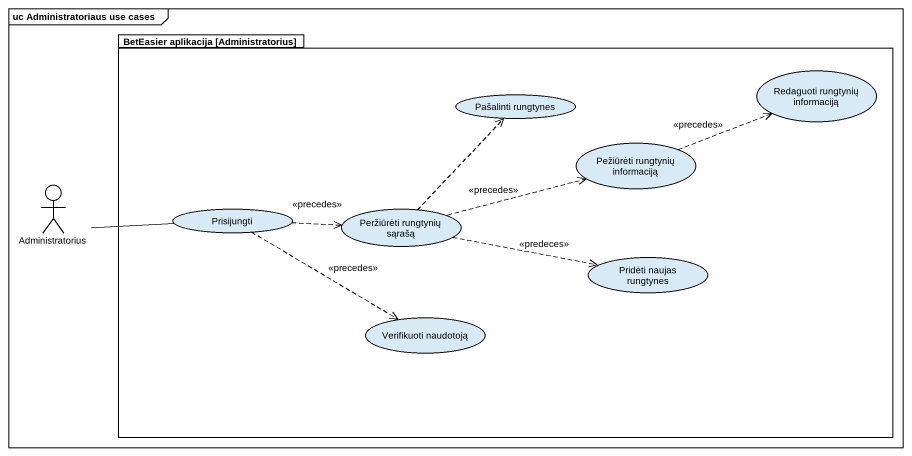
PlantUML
@startuml
mainframe uc Administratoriaus use cases
package "BetEasier aplikacija [Administratorius]" as BetEasier_aplikacija {
  usecase "Redaguoti rungtynių informaciją" as Redaguoti_rungtynių
  usecase "Pašalinti rungtynes" as Pašalinti_rungtynes
  usecase "Pežiūrėti rungtynių informaciją" as Pežiūrėti_rungtynių
  usecase Prisijungti
  usecase "Peržiūrėti rungtynių sąrašą" as Peržiūrėti_rungtynių_sąrašą
  usecase "Pridėti naujas rungtynes" as Pridėti_naujas_rungtynes
  usecase "Verifikuoti naudotoją" as Verifikuoti_naudotoją
}
actor Administratorius
Pežiūrėti_rungtynių .right.> Redaguoti_rungtynių : <<precedes>>
Administratorius -right- Prisijungti
Prisijungti .right.> Peržiūrėti_rungtynių_sąrašą : <<precedes>>
Prisijungti .right.> Verifikuoti_naudotoją : <<precedes>>
Peržiūrėti_rungtynių_sąrašą .up.> Pašalinti_rungtynes
Peržiūrėti_rungtynių_sąrašą .right.> Pežiūrėti_rungtynių : <<precedes>>
Peržiūrėti_rungtynių_sąrašą .right.> Pridėti_naujas_rungtynes : <<predeces>>
@enduml
